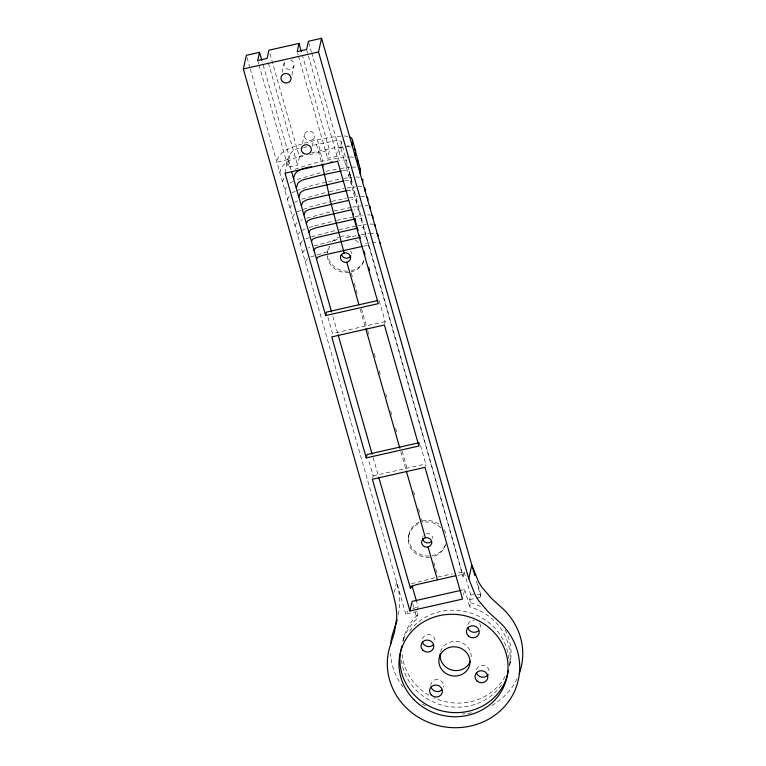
<?xml version="1.0" encoding="UTF-8"?>
<svg xmlns="http://www.w3.org/2000/svg" width="766" height="766" viewBox="0 0 766 766"><rect width="100%" height="100%" fill="white"/><g stroke="black" fill="none" stroke-linecap="round" stroke-linejoin="round"><path stroke-width="0.57" stroke-dasharray="3.83 2.87" d="M369.174 247.284L341.368 141.825L340.037 140.609L336.954 140.427L312.7 145.358M341.368 141.825L340.746 147.627L463.076 576.501L369.26 245.991L367.967 245.522L364.061 246.01M366.646 238.418L366.349 236.723L362.835 236.847M364.099 229.484L363.84 227.617L359.053 227.875M361.552 220.589L361.351 218.463L356.602 218.626M359.005 211.636L358.881 209.175L354.16 209.175M476.442 598.102L480.952 597.078L481.105 595.891L477.505 583.261M356.477 202.789L356.458 199.888L351.776 199.715M353.94 193.894L354.332 191.27L353.212 189.987L347.161 190.523M351.403 184.999L351.9 181.896L349.488 172.427L348.865 176.094M346.328 167.199L347.103 162.823L346.232 160.477L343.79 159.95L339.194 160.649M398.444 614.619L399.641 605.734A66.345 61.941 12.6 0 0 399.67 599.06L398.923 592.118L396.635 582.055L250.31 69.084M282.118 72.349L284.157 63.243M291.903 75.058L293.943 65.953M285.057 173.183C286.944 161.99 287.853 147.8 302.493 148.001M269.919 53.649L299.391 156.973L297.562 165.169L288.16 167.294L289.998 159.098L262.815 63.808M302.426 143.529L304.456 134.423M312.212 146.239L314.242 137.133A5.075 4.74 12.6 0 0 308.037 131.149A5.075 4.74 12.6 0 0 305.778 139.048A5.075 4.74 12.6 0 0 314.242 137.133M311.685 52.758L338.869 148.049L337.03 156.245L327.637 158.371L329.466 150.174L302.283 54.884M337.691 161.281L340.746 147.627M384.647 323.865L385.154 321.586L379.065 300.234M372.621 478.137L373.138 475.858L368.647 460.117M418.906 446.013L419.672 442.595L425.762 463.957L425.254 466.226M394.346 592.3L396.635 582.055M429.783 557.351C423.186 557.878 416.589 555.293 412.213 550.304A18.911 17.886 -5.2 0 1 408.46 537.033L408.833 535.386M403.874 637.245L402.964 641.343A54.683 51.054 12.6 0 1 417.02 618.746L417.939 614.648L417.049 611.536L418.083 606.883L416.828 602.478M463.076 576.501L464.119 571.848L454.497 573.495M463.516 594.809L464.703 589.494L462.415 590.012M510.424 661.24L509.505 665.338A54.683 51.054 12.6 0 0 469.654 606.844L470.563 602.746L469.682 599.634L470.717 594.981L464.119 571.848M279.877 172.752C281.62 161.367 294.642 158.122 303.815 154.991M282.424 181.657L285.373 175.27M284.962 190.552L286.407 186.569M287.499 199.447L290.151 194.42M408.46 537.033C409.475 530.637 414.1 525.284 420.084 522.958M290.036 208.342L291.3 205.192M445.755 543.831C444.519 550.122 439.167 555.178 433.01 556.623M292.574 217.247L295.015 213.168M295.092 226.094L296.231 223.509A10.628 3.399 -15.9 0 1 297.457 222.37M297.648 235.038L299.956 231.581M300.186 243.933L302.446 240.668M302.733 252.876L303.776 250.702L305.845 249.18M305.261 261.733L307.492 258.621M417.049 611.536L405.769 614.083L408 610.971M329.715 246.145L327.321 252.924L327.685 251.286A18.872 17.618 12.6 0 1 328.796 246.824M363.678 261.761C361.38 266.951 356.544 270.877 350.972 271.94M289.864 183.17L292.947 181.351M292.219 192.85L295.283 191.165M334.168 240.888L338.352 238.485M294.613 202.396L297.648 200.836M297.036 211.837L309.933 206.925L330.74 201.621M301.938 230.394L304.925 229.063M300.818 220.445L302.455 219.727M296.356 190.715L312.585 185.267L340.458 178.928M305.768 238.906L309.493 237.508M308.286 248.002L309.904 247.341M310.805 256.916L327.618 251.727M294.977 169.305C312.164 163.034 330.223 158.686 348.453 157.04M297.246 179.426L322.745 172.063M412.931 608.616L418.083 606.883M301.9 199.122L326.239 192.362M306.668 218.166L333.105 211.167M309.119 227.559L313.639 226.181M311.59 236.771L335.853 230.403M314.098 245.896L335.154 240.313M411.486 583.749L434.762 577.727M314.759 225.836L335.537 220.637M311.695 152.779L334.934 147.752L344.116 146.766M303.633 147.704L307.032 146.823M341.071 136.089C323.558 137.803 306.113 141.873 289.72 148.298C283.755 150.758 277.627 155.134 276.832 162.076L289.998 159.098M299.391 156.973L304.016 155.929M309.799 154.627L329.466 150.174M338.869 148.049L352.025 145.071M385.154 321.586L332.521 333.488L327.714 316.636M373.138 475.858L425.762 463.957M469.682 599.634L475.313 598.361M331.812 201.372L346.261 198.337M334.177 210.918L351.699 207.299M336.619 220.397L354.141 216.749M339.07 229.666L356.602 225.999M437.989 576.99L452.457 573.878M329.466 191.624L343.915 188.599M325.962 171.325L339.328 168.616M356.037 235.727L348.195 237.374L343.053 237.269M344.824 180.709L350.206 180.173L351.642 180.929L349.277 171.258L346.031 170.167L341.425 170.923M361.15 234.769L368.637 233.563M357.626 225.817L366.129 224.438M355.165 216.567L362.577 215.38M352.724 207.117L361.207 205.834M349.325 197.8L357.732 196.546M457.963 575.228L461.869 574.739L463.162 575.209M346.969 188.091L355.357 186.914M343.628 178.382L351.939 177.243M365.708 243.32L371.146 242.487M470.717 594.981L473.627 594.636M340.506 168.434L349.641 167.275M372.132 242.391L377.791 242.066M369.624 233.458L375.273 233.151M360.767 196.297L365.372 196.383M358.383 186.722L361.782 186.751M370.074 224.065L373.703 224.199M367.594 214.892L370.275 214.94M356.027 177.003L359.407 177.138M349.181 272.409C342.67 273.127 335.977 270.81 331.515 265.965A18.767 17.752 -5.2 0 1 327.235 255.26M365.133 205.547L367.795 205.661M351.785 167.093L355.625 167.179M477.094 594.387L479.956 594.694L481.105 595.891M349.516 156.973L353.337 157.202M344.26 135.965L348.032 136.358M347.304 146.641L351.077 147.034M355.3 239.997L359.12 242.927M440.699 527.841C436.16 522.996 428.864 520.803 422.42 522.431L421.444 518.984M397.343 584.678L405.769 614.083M308.736 42.427L311.35 51.609M464.703 589.494L469.654 606.844M306.572 49.474L337.03 156.245M297.505 52.749L298.156 55.037M298.491 56.186L327.637 158.371M317.478 139.919L322.687 161.205M316.454 144.515L321.73 162.995M351.297 273.089L352.609 277.685M354.246 283.43L357.53 294.92M361.456 308.708L367.364 329.39M367.69 330.539L369.001 335.135M374.239 353.519L375.551 358.115M379.16 370.754L380.472 375.35M385.719 393.734L387.022 398.33M390.631 410.978L391.943 415.574M395.543 428.213L396.855 432.809M402.102 451.193L407.349 469.577M413.573 491.408L414.885 496.004M418.495 508.643L419.797 513.239M433.824 562.407L437.022 573.619M360.24 309.301L365.478 327.666M400.829 451.634L406.066 469.998M268.416 62.994L297.562 165.169M288.112 159.529L291.214 170.406M332.904 316.54L337.806 333.746M373.147 457.628L378.385 475.983M412.692 603.57L413.927 607.907M415.162 612.245L417.02 618.746M257.702 60.524L258.688 63.971M259.013 65.12L288.16 167.294M247.035 57.603L249.984 67.935M476.452 581.241L480.952 597.078M323.175 163.503L323.913 166.959M517.088 678.695A66.403 61.989 12.6 0 1 490.767 706.032M471.578 712.82A66.403 61.989 12.6 0 1 462.463 713.95M425.599 705.965A66.403 61.989 12.6 0 1 420.62 703.083M403.079 687.025A66.403 61.989 12.6 0 1 390.459 653.408M505.187 676.349A54.683 51.054 12.6 0 1 433.968 697.836M428.903 695.222A54.683 51.054 12.6 0 1 402.121 653.139M402.887 641.41A54.683 51.054 12.6 0 1 417.939 614.648M470.563 602.746A54.683 51.054 12.6 0 1 481.211 606.854M505.081 629.853A54.683 51.054 12.6 0 1 509.246 666.458M501.424 685.015A54.683 51.054 12.6 0 1 441.637 705.055A54.683 51.054 12.6 0 1 401.212 657.238M409.59 631.04A54.683 51.054 12.6 0 1 468.428 612.312A54.683 51.054 12.6 0 1 508.739 658.521M467.873 624.606A6.444 6.013 12.6 0 1 474.068 620.297M479.64 623.457A6.444 6.013 12.6 0 1 480.292 628.053M476.442 669.551A6.444 6.013 12.6 0 1 484.304 665.491A6.444 6.013 12.6 0 1 488.861 672.998M430.789 685.407A6.444 6.013 12.6 0 1 438.037 679.605A6.444 6.013 12.6 0 1 443.418 687.293M422.43 638.901A6.444 6.013 12.6 0 1 430.291 634.842A6.444 6.013 12.6 0 1 434.849 642.348M440.594 651.78A15.626 14.583 12.6 0 1 458.652 641.678A15.626 14.583 12.6 0 1 471.09 658.253M290.352 60.035A5.075 4.74 12.6 0 1 293.637 66.728A5.075 4.74 12.6 0 1 286.149 68.423A5.075 4.74 12.6 0 1 285.459 61.146M364.022 260.21A18.872 17.618 12.6 0 1 349.497 271.04M347.534 271.193A18.872 17.618 12.6 0 1 327.858 255.901M331.86 241.922A18.872 17.618 12.6 0 1 338.629 237.211M340.468 236.589A18.872 17.618 12.6 0 1 353.021 237.154M350.79 251.258A5.075 4.74 12.6 0 1 351.479 253.651M445.142 545.564A19.026 17.762 12.6 0 1 430.09 555.982M429.104 556.049A19.026 17.762 12.6 0 1 409.188 541.888A19.026 17.762 12.6 0 1 420.39 521.589M422.257 521.014A19.026 17.762 12.6 0 1 439.186 524.442M444.06 529.804A19.026 17.762 12.6 0 1 446.434 536.459M422.727 536.918A5.075 4.74 12.6 0 1 423.225 535.788M426.279 533.624A5.075 4.74 12.6 0 1 432.694 538.345"/><path stroke-width="1.15" d="M380.453 244.727L380.597 243.54L379.448 242.343M377.925 235.871L378.069 234.664L376.929 233.439M375.369 226.937L375.254 224.945M372.831 218.032L373.013 216.692L371.912 215.303M370.284 209.089L370.246 206.772A10.628 3.399 -15.9 0 0 369.423 206.092M367.757 200.242L367.996 198.624L366.971 196.891M365.219 191.337L365.506 189.537L364.53 187.565M362.682 182.442L362.854 179.177M360.144 173.547L360.413 169.832L352.551 140.188L351.355 137.861L349.42 136.741M357.607 164.652L358.076 162.009L357.339 158.993M352.025 145.071L352.551 140.188M355.07 155.747L355.606 150.864L354.399 148.537M259.54 52.327L257.702 60.524L267.104 58.398L268.933 50.202L299.008 43.403L297.179 51.6L306.572 49.474L308.411 41.278L321.567 38.3L318.512 51.964L468.763 578.713L475.207 594.943A66.345 61.941 12.6 0 0 478.817 600.803L488.019 611.68L500.227 622.739A66.403 61.989 12.6 0 1 470.764 726.015A66.403 61.989 12.6 0 1 389.53 647.777L394.327 632.869L396.587 619.397A66.345 61.941 12.6 0 0 396.616 612.723L395.869 605.772L393.58 595.718L243.329 68.969L246.374 55.305L259.54 52.327L261.828 60.361M325.665 315.554L285.057 173.183L337.691 161.281L378.299 303.652L325.665 315.554L326.431 312.135L377.916 300.492M352.915 214.671L353.222 213.302M366.282 457.915L331.764 336.906L384.388 325.004L418.906 446.013L366.282 457.915L367.038 454.506L418.533 442.853M378.71 477.132L410.452 588.403L410.969 586.076M409.934 610.962L372.372 479.267L424.996 467.365L462.568 599.06L409.934 610.962L412.07 601.396L461.266 590.27M468.763 578.713L471.818 565.049L321.567 38.3M293.694 179.1C293.78 169.659 304.428 168.089 311.484 166.691M397.161 620L392.585 634.114A66.403 61.989 12.6 0 0 390.603 644.742M296.231 187.996L298.06 182.835L302.158 180.087L320.504 175.28L341.425 170.923M298.778 196.9L300.425 192.505L304.456 190.054L343.714 180.939M301.316 205.795L302.829 202.042L306.802 199.83L347.161 190.523M303.853 214.691L305.241 211.473L309.177 209.463L348.406 200.414M306.371 223.538L307.673 220.752L311.561 218.913L351.91 209.654M308.928 232.491L310.144 230.049L315.333 227.952L355.481 218.865M311.465 241.386L312.624 239.193L316.473 237.584L356.812 228.364M314.012 250.319L315.142 248.308L318.962 246.767L359.302 237.546M316.54 259.186L317.651 257.223L322.792 255.337L362.931 246.25M410.452 588.403L411.562 586.44L415.383 584.927L455.722 575.716M425.379 537.722L423.11 538.91L421.817 541.026A5.075 4.759 8.4 0 0 423.167 545.641L424.22 546.417A5.075 4.74 12.6 0 0 428.05 546.972L430.32 545.785L431.612 543.678A5.075 4.711 16.5 0 0 430.262 539.063L427.983 537.78L425.379 537.722L406.392 471.147M243.329 68.969L318.512 51.964M330.261 162.373L332.492 161.942M359.714 168.625L360.413 169.832M471.818 565.049L478.262 581.289A66.345 61.941 12.6 0 0 481.871 587.139L491.073 598.016L503.281 609.085A66.403 61.989 12.6 0 1 519.195 673.707M354.859 219.047L356.496 224.783M357.157 227.081L358.134 230.528M359.445 235.124L360.432 238.561M364.032 251.191L365.018 254.638M368.618 267.267L369.595 270.714M299.008 43.403L301.306 51.437M428.05 546.972L437.376 579.718M344.173 252.991L331.209 204.082L322.036 164.087M346.816 262.24L358.928 304.715M365.803 328.815L399.842 448.196M412.118 585.952L416.512 601.377M291.53 171.488L331.592 311.954M338.132 334.895L372.161 454.19M472.603 567.663L474.853 575.582M508.375 670.279A54.683 51.054 12.6 0 1 445.439 711.671A54.683 51.054 12.6 0 1 400.857 650.449M401.078 649.405A54.683 51.054 12.6 0 1 401.882 646.303M478.635 630.715A6.444 6.013 12.6 0 1 467.873 627.737M488.22 674.434A6.444 6.013 12.6 0 1 476.452 672.672M441.762 689.955A6.444 6.013 12.6 0 1 431.009 686.968M433.192 645.01A6.444 6.013 12.6 0 1 422.43 642.032M470.41 661.029A15.626 14.583 12.6 0 1 452.141 670.106A15.626 14.583 12.6 0 1 440.201 653.647M350.799 256.007A5.075 4.74 12.6 0 1 341.521 254.628M431.239 541.677A5.075 4.74 12.6 0 1 422.573 538.144M341.109 255.126L340.602 256.265A5.075 4.759 8.4 0 0 341.923 260.89L342.976 261.675A5.075 4.74 12.6 0 0 349.89 260.105L350.388 258.975A5.075 4.711 16.5 0 0 349.066 254.35L348.023 253.565A5.075 4.74 12.6 0 0 341.109 255.126M413.841 699.55A54.683 51.054 12.6 0 0 505.732 681.644A54.683 51.054 12.6 0 0 440.948 615.337A54.683 51.054 12.6 0 0 413.841 699.55M468.323 635.943A6.444 6.013 12.6 0 0 479.066 633.52A6.444 6.013 12.6 0 0 471.186 625.918A6.444 6.013 12.6 0 0 468.323 635.943M476.902 680.888A6.444 6.013 12.6 0 0 487.645 678.456A6.444 6.013 12.6 0 0 479.755 670.863A6.444 6.013 12.6 0 0 476.902 680.888M422.88 650.238A6.444 6.013 12.6 0 0 433.623 647.816A6.444 6.013 12.6 0 0 425.743 640.213A6.444 6.013 12.6 0 0 422.88 650.238M431.459 695.183A6.444 6.013 12.6 0 0 442.202 692.751A6.444 6.013 12.6 0 0 434.312 685.158A6.444 6.013 12.6 0 0 431.459 695.183M443.428 671.476A15.626 14.583 12.6 0 0 469.472 665.587A15.626 14.583 12.6 0 0 450.36 647.174A15.626 14.583 12.6 0 0 443.428 671.476M302.723 152.712A5.075 4.74 12.6 0 0 311.188 150.797A5.075 4.74 12.6 0 0 304.983 144.812A5.075 4.74 12.6 0 0 302.723 152.712M282.424 81.531A5.075 4.74 12.6 0 0 290.889 79.616A5.075 4.74 12.6 0 0 284.674 73.632A5.075 4.74 12.6 0 0 282.424 81.531"/></g></svg>
